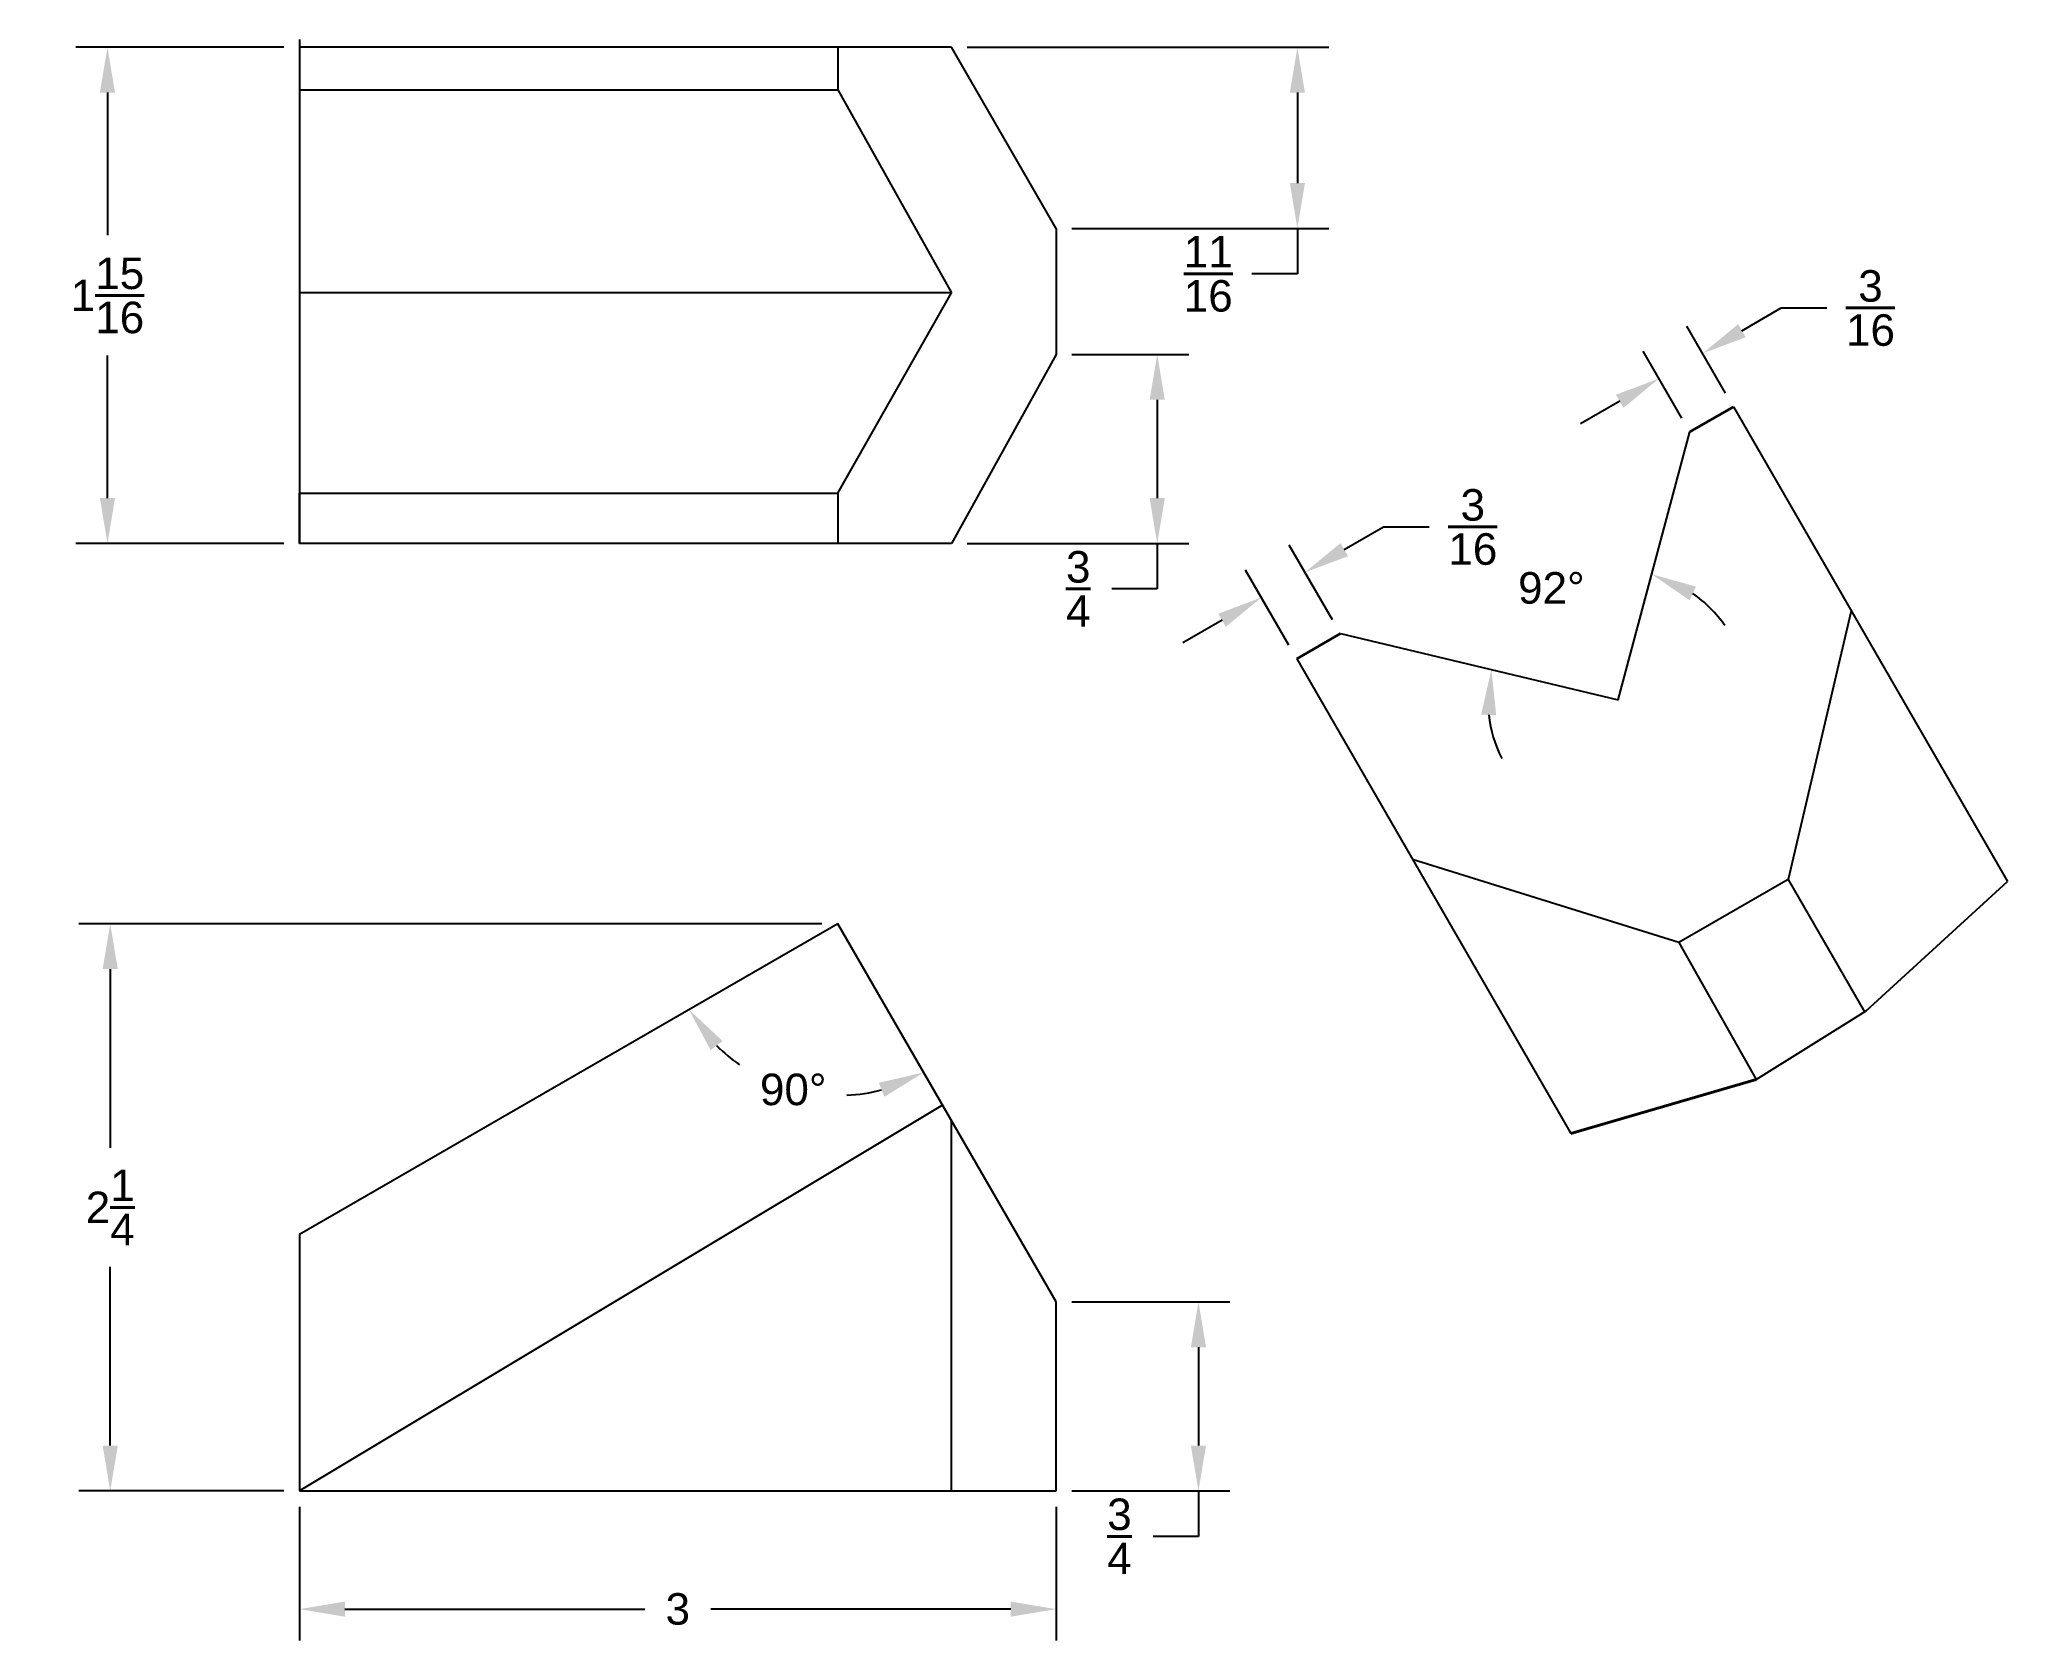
# Model space of a CAD drawing. Header units: inches. Extents: x -0.02 to 7.78, y 0.4 to 6.75.
import ezdxf

# ---------------------------------------------------------------- set-up
doc = ezdxf.new("R2010")
doc.units = ezdxf.units.IN
doc.header["$MEASUREMENT"] = 0
doc.layers.add('Dimensions', color=6, linetype='Continuous', lineweight=40)
doc.layers.add('Object Lines', color=5, linetype='Continuous')
doc.styles.get("Standard").update_dxf_attribs({"font": 'arial.ttf'})
doc.dimstyles.new('Mechanical', dxfattribs={"dimtxt": 0.125, "dimasz": 0.18, "dimexe": 0.125, "dimexo": 0.0625, "dimgap": 0.09, "dimtad": 0, "dimtih": 1, "dimtoh": 1, "dimdec": 4, "dimzin": 0, "dimdsep": 46, "dimlunit": 5, "dimtxsty": 'Standard', "dimcen": -0.125, "dimadec": 0, "dimazin": 0, "dimtfac": 1, "dimtdec": 4, "dimtofl": 0, "dimtmove": 0, "dimatfit": 3, "dimfxl": 1, "dimtolj": 1, "dimtzin": 0, "dimarcsym": 0})

# ---------------------------------------------------------------- blocks, each defined once
blk = doc.blocks.new('*D1')
at = {"layer": 'Defpoints', "color": 0}
for p in [(1.0068, 0.9899), (4.0068, 0.9899), (4.0068, 0.5211)]:
    blk.add_point(p, dxfattribs=at)
at = {"layer": 'Dimensions', "color": 0, "lineweight": -2}
for p, q in [((1.0068, 0.9274), (1.0068, 0.3961)), ((4.0068, 0.9274), (4.0068, 0.3961)), ((1.1868, 0.5211), (2.3759, 0.5211)), ((3.8268, 0.5211), (2.6378, 0.5211))]:
    blk.add_line(p, q, dxfattribs=at)
at = {"layer": 'Dimensions', "color": 0}
for points in [[(1.1868, 0.5511), (1.1868, 0.4911), (1.0068, 0.5211)], [(3.8268, 0.5511), (3.8268, 0.4911), (4.0068, 0.5211)]]:
    blk.add_solid(points, dxfattribs=at)
at = {"layer": 'Dimensions', "color": 0, "insert": (2.5068, 0.5211), "char_height": 0.125, "attachment_point": 5}
blk.add_mtext('\\A1;3', dxfattribs=at)
blk = doc.blocks.new('*D2')
at = {"layer": 'Defpoints', "color": 0}
for p in [(3.1408, 3.2399), (0.256, 0.9899), (1.0068, 0.9899)]:
    blk.add_point(p, dxfattribs=at)
at = {"layer": 'Dimensions', "color": 0, "lineweight": -2}
for p, q in [((3.0783, 3.2399), (0.131, 3.2399)), ((0.256, 3.0599), (0.256, 2.351)), ((0.256, 1.1699), (0.256, 1.8788)), ((0.9443, 0.9899), (0.131, 0.9899))]:
    blk.add_line(p, q, dxfattribs=at)
at = {"layer": 'Dimensions', "color": 0}
for points in [[(0.226, 3.0599), (0.286, 3.0599), (0.256, 3.2399)], [(0.226, 1.1699), (0.286, 1.1699), (0.256, 0.9899)]]:
    blk.add_solid(points, dxfattribs=at)
at = {"layer": 'Dimensions', "color": 0, "insert": (0.256, 2.1149), "char_height": 0.125, "attachment_point": 5}
blk.add_mtext('\\A1;2{\\H1.000000x;\\S1/4;}', dxfattribs=at)
blk = doc.blocks.new('*D3')
at = {"layer": 'Defpoints', "color": 0}
for p in [(0.2451, 6.7169), (1.0068, 6.7169), (1.0068, 4.7483)]:
    blk.add_point(p, dxfattribs=at)
at = {"layer": 'Dimensions', "color": 0, "lineweight": -2}
for p, q in [((0.9443, 6.7169), (0.1201, 6.7169)), ((0.2451, 6.5369), (0.2451, 5.9711)), ((0.2451, 4.9283), (0.2451, 5.4941)), ((0.9443, 4.7483), (0.1201, 4.7483))]:
    blk.add_line(p, q, dxfattribs=at)
at = {"layer": 'Dimensions', "color": 0}
for points in [[(0.2151, 6.5369), (0.2751, 6.5369), (0.2451, 6.7169)], [(0.2151, 4.9283), (0.2751, 4.9283), (0.2451, 4.7483)]]:
    blk.add_solid(points, dxfattribs=at)
at = {"layer": 'Dimensions', "color": 0, "insert": (0.2451, 5.7326), "char_height": 0.125, "attachment_point": 5}
blk.add_mtext('\\A1;1{\\H1.000000x;\\S15/16;}', dxfattribs=at)
blk = doc.blocks.new('*D8')
at = {"layer": 'Defpoints', "color": 0}
for p in [(4.994, 4.634), (5.1343, 4.3909), (4.9611, 4.2909)]:
    blk.add_point(p, dxfattribs=at)
at = {"layer": 'Dimensions', "color": 0, "lineweight": -2}
for p, q in [((5.1498, 4.724), (5.3057, 4.814)), ((5.3057, 4.814), (5.4857, 4.814)), ((5.1031, 4.445), (4.9315, 4.7422)), ((4.9298, 4.345), (4.7582, 4.6422)), ((4.6649, 4.444), (4.509, 4.354))]:
    blk.add_line(p, q, dxfattribs=at)
at = {"layer": 'Dimensions', "color": 0}
for points in [[(5.1348, 4.7499), (5.1648, 4.698), (4.994, 4.634)], [(4.6499, 4.4699), (4.6799, 4.418), (4.8207, 4.534)]]:
    blk.add_solid(points, dxfattribs=at)
at = {"layer": 'Dimensions', "color": 0, "insert": (5.6593, 4.814), "char_height": 0.125, "attachment_point": 5}
blk.add_mtext('\\A1;{\\H1.000000x;\\S3/16;}', dxfattribs=at)
blk = doc.blocks.new('*D9')
at = {"layer": 'Defpoints', "color": 0}
for p in [(6.5709, 5.5026), (6.6932, 5.2909), (6.5199, 5.1909)]:
    blk.add_point(p, dxfattribs=at)
at = {"layer": 'Dimensions', "color": 0, "lineweight": -2}
for p, q in [((6.7268, 5.5926), (6.8827, 5.6826)), ((6.8827, 5.6826), (7.0627, 5.6826)), ((6.6619, 5.345), (6.5084, 5.6108)), ((6.4887, 5.245), (6.3352, 5.5108)), ((6.2418, 5.3126), (6.086, 5.2226))]:
    blk.add_line(p, q, dxfattribs=at)
at = {"layer": 'Dimensions', "color": 0}
for points in [[(6.7118, 5.6185), (6.7418, 5.5666), (6.5709, 5.5026)], [(6.2268, 5.3385), (6.2568, 5.2866), (6.3977, 5.4026)]]:
    blk.add_solid(points, dxfattribs=at)
at = {"layer": 'Dimensions', "color": 0, "insert": (7.2363, 5.6826), "char_height": 0.125, "attachment_point": 5}
blk.add_mtext('\\A1;{\\H1.000000x;\\S3/16;}', dxfattribs=at)
blk = doc.blocks.new('*D10')
at = {"layer": 'Defpoints', "color": 0}
for p in [(6.5199, 5.1909), (6.097, 4.6253), (5.1343, 4.3909), (6.2351, 4.1279), (6.2351, 4.1279)]:
    blk.add_point(p, dxfattribs=at)
at = {"layer": 'Dimensions', "color": 0, "lineweight": -2}
for start, end in [(34.83672, 54.91836), (186.64565, 206.72729)]:
    blk.add_arc((6.2351, 4.1279), 0.5162, start, end, dxfattribs=at)
at = {"layer": 'Dimensions', "color": 0}
for points in [[(6.5191, 4.5231), (6.5445, 4.5775), (6.3687, 4.6265)], [(5.6924, 4.0699), (5.7523, 4.0664), (5.733, 4.2478)]]:
    blk.add_solid(points, dxfattribs=at)
at = {"layer": 'Dimensions', "color": 0, "insert": (5.9709, 4.5714), "char_height": 0.125, "attachment_point": 5}
blk.add_mtext('\\A1;92°', dxfattribs=at)
blk = doc.blocks.new('*D11')
at = {"layer": 'Defpoints', "color": 0}
for p in [(4.0068, 5.4983), (3.5919, 4.7483), (4.4079, 4.7483)]:
    blk.add_point(p, dxfattribs=at)
at = {"layer": 'Dimensions', "color": 0, "lineweight": -2}
for p, q in [((4.0693, 5.4983), (4.5329, 5.4983)), ((4.4079, 5.3183), (4.4079, 4.9283)), ((3.6544, 4.7483), (4.5329, 4.7483)), ((4.4079, 4.7483), (4.4079, 4.5683)), ((4.4079, 4.5683), (4.2279, 4.5683))]:
    blk.add_line(p, q, dxfattribs=at)
at = {"layer": 'Dimensions', "color": 0}
for points in [[(4.3779, 5.3183), (4.4379, 5.3183), (4.4079, 5.4983)], [(4.3779, 4.9283), (4.4379, 4.9283), (4.4079, 4.7483)]]:
    blk.add_solid(points, dxfattribs=at)
at = {"layer": 'Dimensions', "color": 0, "insert": (4.0947, 4.5683), "char_height": 0.125, "attachment_point": 5}
blk.add_mtext('\\A1;{\\H1.000000x;\\S3/4;}', dxfattribs=at)
blk = doc.blocks.new('*D12')
at = {"layer": 'Defpoints', "color": 0}
for p in [(3.5919, 6.7169), (4.0068, 5.9983), (4.9637, 5.9983)]:
    blk.add_point(p, dxfattribs=at)
at = {"layer": 'Dimensions', "color": 0, "lineweight": -2}
for p, q in [((3.6544, 6.7169), (5.0887, 6.7169)), ((4.9637, 6.5369), (4.9637, 6.1783)), ((4.0693, 5.9983), (5.0887, 5.9983)), ((4.9637, 5.9983), (4.9637, 5.8183)), ((4.9637, 5.8183), (4.7837, 5.8183))]:
    blk.add_line(p, q, dxfattribs=at)
at = {"layer": 'Dimensions', "color": 0}
for points in [[(4.9337, 6.5369), (4.9937, 6.5369), (4.9637, 6.7169)], [(4.9337, 6.1783), (4.9937, 6.1783), (4.9637, 5.9983)]]:
    blk.add_solid(points, dxfattribs=at)
at = {"layer": 'Dimensions', "color": 0, "insert": (4.6101, 5.8183), "char_height": 0.125, "attachment_point": 5}
blk.add_mtext('\\A1;{\\H1.000000x;\\S11/16;}', dxfattribs=at)
blk = doc.blocks.new('*D13')
at = {"layer": 'Defpoints', "color": 0}
for p in [(3.1408, 3.2399), (3.1408, 3.2399), (2.8002, 2.65), (1.0068, 2.0079), (4.0068, 1.7399)]:
    blk.add_point(p, dxfattribs=at)
at = {"layer": 'Dimensions', "color": 0, "lineweight": -2}
for start, end in [(225.18452, 235.18419), (273.05543, 284.81548)]:
    blk.add_arc((3.1408, 3.2399), 0.6812, start, end, dxfattribs=at)
at = {"layer": 'Dimensions', "color": 0}
for points in [[(2.6369, 2.7384), (2.6845, 2.775), (2.5509, 2.8993)], [(3.3036, 2.6091), (3.3264, 2.5537), (3.4814, 2.65)]]:
    blk.add_solid(points, dxfattribs=at)
at = {"layer": 'Dimensions', "color": 0, "insert": (2.9645, 2.5819), "char_height": 0.125, "attachment_point": 5}
blk.add_mtext('\\A1;90°', dxfattribs=at)
blk = doc.blocks.new('*D14')
at = {"layer": 'Defpoints', "color": 0}
for p in [(4.0068, 1.7399), (4.0068, 0.9899), (4.5714, 0.9899)]:
    blk.add_point(p, dxfattribs=at)
at = {"layer": 'Dimensions', "color": 0, "lineweight": -2}
for p, q in [((4.0693, 1.7399), (4.6964, 1.7399)), ((4.5714, 1.5599), (4.5714, 1.1699)), ((4.0693, 0.9899), (4.6964, 0.9899)), ((4.5714, 0.9899), (4.5714, 0.8099)), ((4.5714, 0.8099), (4.3914, 0.8099))]:
    blk.add_line(p, q, dxfattribs=at)
at = {"layer": 'Dimensions', "color": 0}
for points in [[(4.5414, 1.5599), (4.6014, 1.5599), (4.5714, 1.7399)], [(4.5414, 1.1699), (4.6014, 1.1699), (4.5714, 0.9899)]]:
    blk.add_solid(points, dxfattribs=at)
at = {"layer": 'Dimensions', "color": 0, "insert": (4.2581, 0.8099), "char_height": 0.125, "attachment_point": 5}
blk.add_mtext('\\A1;{\\H1.000000x;\\S3/4;}', dxfattribs=at)

msp = doc.modelspace()

# ---------------------------------------------------------------- linework, layer by layer
at = {"layer": 'Dimensions'}
for p, q in [((6.51995, 5.19087), (6.69315, 5.29087)), ((5.1343, 4.39087), (4.9611, 4.29087)), ((6.04816, 2.40803), (6.78354, 2.6225))]:
    msp.add_line(p, q, dxfattribs=at)
at = {"layer": 'Object Lines'}
for p, q in [((1.00684, 6.74826), (1.00684, 4.74826)), ((3.59193, 6.71691), (1.00684, 6.71691)), ((1.00684, 6.71691), (1.00684, 6.54826)), ((3.14082, 6.71691), (3.14082, 6.54826)), ((4.00684, 5.99826), (3.59193, 6.71691)), ((1.00684, 6.54826), (3.14082, 6.54826)), ((1.00684, 6.54826), (1.00684, 4.94826)), ((3.14082, 6.54826), (3.59193, 5.74303)), ((4.00684, 5.99826), (4.00684, 5.49826)), ((3.59193, 5.74303), (1.00684, 5.74303)), ((3.14082, 4.94826), (3.59193, 5.74303)), ((4.00684, 5.49826), (3.59193, 4.74826)), ((6.69315, 5.29087), (7.78021, 3.40803)), ((6.23512, 4.12788), (6.51995, 5.19087)), ((1.00684, 4.94826), (3.14082, 4.94826)), ((1.00684, 4.74826), (1.00684, 4.94826)), ((3.14082, 4.94826), (3.14082, 4.74826)), ((3.59193, 4.74826), (1.00684, 4.74826)), ((7.16032, 4.48171), (6.90966, 3.41587)), ((5.1343, 4.39087), (6.23512, 4.12788)), ((4.9611, 4.29087), (6.04816, 2.40803)), ((6.47664, 3.16587), (5.42044, 3.49527)), ((6.90966, 3.41587), (6.47664, 3.16587)), ((6.90966, 3.41587), (7.21291, 2.89062)), ((7.21944, 2.8947), (7.78021, 3.40803)), ((3.14082, 3.23992), (1.00684, 2.00787)), ((4.00684, 1.73992), (3.14082, 3.23992)), ((6.47664, 3.16587), (6.78354, 2.6225)), ((6.78354, 2.6225), (7.21944, 2.8947)), ((3.55639, 2.52014), (1.00684, 0.98992)), ((3.59193, 0.98992), (3.59193, 2.45858)), ((1.00684, 2.00787), (1.00684, 2.00787)), ((1.00684, 2.00787), (1.00684, 0.98992)), ((4.00684, 0.98992), (4.00684, 1.73992)), ((1.00684, 0.98992), (4.00684, 0.98992))]:
    msp.add_line(p, q, dxfattribs=at)

# ---------------------------------------------------------------- dimensions: what is measured, and where the dimension line sits
at = {"layer": 'Dimensions'}
for base, p1, p2, picture, middle in [((0.245057, 6.716915), (1.006843, 4.748261), (1.006843, 6.716915), '*D3', (0.245057, 5.732588)), ((4.963663, 5.998261), (3.591928, 6.716915), (4.006843, 5.998261), '*D12', (4.610059, 5.818261)), ((4.40789, 4.74826), (4.00684, 5.49826), (3.59193, 4.74826), '*D11', (4.09466, 4.56826)), ((0.25595, 0.98992), (3.14082, 3.23992), (1.00684, 0.98992), '*D2', (0.25595, 2.11492)), ((4.57135, 0.98992), (4.00684, 1.73992), (4.00684, 0.98992), '*D14', (4.25812, 0.80992))]:
    dim = msp.add_linear_dim(base=base, p1=p1, p2=p2, angle=90, dimstyle='Mechanical', dxfattribs=at)
    dim.commit()
    dim.dimension.update_dxf_attribs({"geometry": picture, "text_midpoint": middle})
for p1, p2, distance, picture, middle in [((6.51995, 5.19087), (6.69315, 5.29087), 0.24445, '*D9', (7.2363, 5.68256)), ((4.9611, 4.29087), (5.1343, 4.39087), 0.2807, '*D8', (5.65933, 4.81396))]:
    dim = msp.add_aligned_dim(p1=p1, p2=p2, distance=distance, dimstyle='Mechanical', dxfattribs=at)
    dim.commit()
    dim.dimension.update_dxf_attribs({"geometry": picture, "text_midpoint": middle})
for base, line1, line2, picture, middle in [((6.09699, 4.62526), ((6.23512, 4.12788), (6.51995, 5.19087)), ((5.1343, 4.39087), (6.23512, 4.12788)), '*D10', (5.97094, 4.57136)), ((2.80022, 2.65), ((3.14082, 3.23992), (1.00684, 2.00787)), ((4.00684, 1.73992), (3.14082, 3.23992)), '*D13', (2.96451, 2.58195))]:
    dim = msp.add_angular_dim_2l(base=base, line1=line1, line2=line2, dimstyle='Mechanical', dxfattribs=at)
    dim.commit()
    dim.dimension.update_dxf_attribs({"geometry": picture, "text_midpoint": middle})
dim = msp.add_linear_dim(base=(4.00684, 0.52113), p1=(1.00684, 0.98992), p2=(4.00684, 0.98992), dimstyle='Mechanical', dxfattribs=at)
dim.commit()
dim.dimension.update_dxf_attribs({"geometry": '*D1', "text_midpoint": (2.50684, 0.52113)})

doc.saveas('drawing.dxf')
